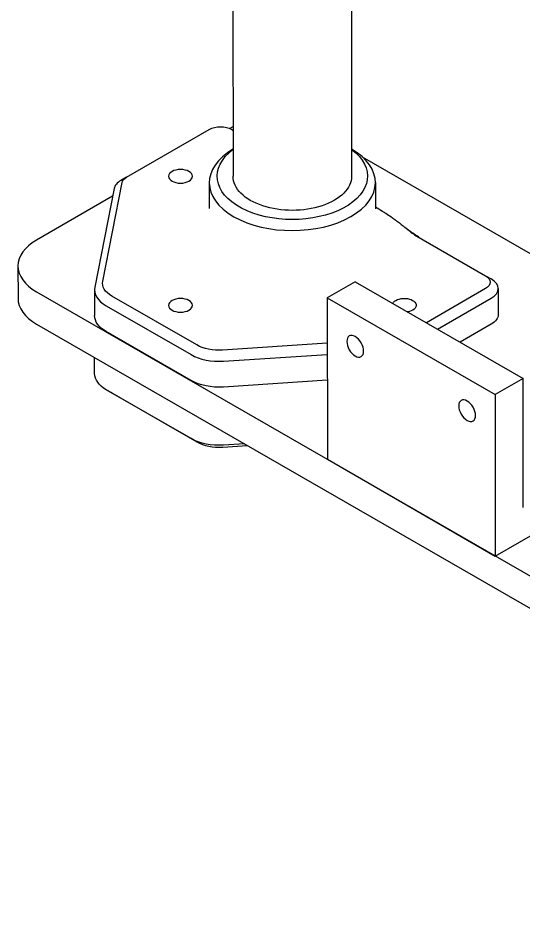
# Model space of a CAD drawing. Header units: millimetres. Extents: x 129 to 6329, y 33 to 3553.
# Drawn here: x 4992.2 to 5119.8, y 2649 to 2876.4 of the extents above; entities that cross this region are included whole.
import ezdxf

# ---------------------------------------------------------------- set-up
doc = ezdxf.new("R2010")
doc.units = ezdxf.units.MM
doc.layers.add('vistasIsometricas', color=255, linetype='Continuous')

msp = doc.modelspace()

# ---------------------------------------------------------------- linework, layer by layer
at = {"layer": 'vistasIsometricas', "extrusion": (1e-16, 0.816497, 0.57735)}
for p, q in [((5046.371, 3042.23), (5046.52, 2836.353)), ((5076.377, 3034.296), (5076.52, 2836.375)), ((5019.6, 2836.119), (5040.531, 2848.204)), ((5046.511, 2848.869), (5045.745, 2848.426)), ((5046.188, 2848.206), (5046.512, 2848.02)), ((5159.344, 2795.052), (5079.296, 2841.191)), ((5019.595, 2836.116), (5018.18, 2835.296)), ((5013.573, 2809.828), (5018.453, 2834.746)), ((5040.522, 2834.715), (5040.526, 2828.181)), ((5082.522, 2834.746), (5082.526, 2828.211)), ((5016.088, 2831.304), (4996.838, 2820.19)), ((5016.467, 2833.241), (5011.587, 2808.323)), ((5090.006, 2823.385), (5089.989, 2823.399)), ((5092.421, 2821.559), (5110.393, 2811.2)), ((4992.152, 2813.657), (4992.158, 2805.489)), ((5110.396, 2811.198), (5111.812, 2810.38)), ((5077.418, 2809.675), (5070.347, 2805.592)), ((5077.418, 2809.675), (5119.845, 2785.221)), ((4996.838, 2807.137), (5257.053, 2657.154)), ((5011.524, 2807.673), (5011.528, 2801.138)), ((5037.337, 2793.672), (5015.866, 2806.048)), ((5110.393, 2807.936), (5095.426, 2799.295)), ((5113.566, 2807.937), (5113.571, 2801.403)), ((5070.347, 2805.592), (5112.774, 2781.138)), ((5070.347, 2805.592), (5070.377, 2764.75)), ((5098.257, 2797.664), (5111.809, 2805.488)), ((5014.453, 2803.598), (5035.924, 2791.222)), ((4996.844, 2798.968), (5257.059, 2648.985)), ((5035.928, 2784.687), (5014.457, 2797.063)), ((5111.813, 2798.953), (5103.924, 2794.398)), ((5070.356, 2794.091), (5043.892, 2792.353)), ((5011.539, 2786.435), (5011.536, 2790.5)), ((5044.118, 2789.573), (5070.358, 2791.296)), ((5070.362, 2784.761), (5044.122, 2783.038)), ((5119.845, 2785.221), (5112.774, 2781.138)), ((5119.869, 2752.547), (5119.845, 2785.221)), ((5015.879, 2781.545), (5014.462, 2782.363)), ((5035.939, 2769.984), (5014.468, 2782.36)), ((5015.883, 2781.543), (5037.354, 2769.167)), ((5112.774, 2781.138), (5112.803, 2740.296)), ((5043.91, 2767.848), (5050.129, 2768.256)), ((5049.392, 2768.68), (5044.133, 2768.335)), ((5070.377, 2764.75), (5112.803, 2740.296)), ((5112.803, 2740.296), (5141.064, 2756.613))]:
    msp.add_line(p, q, dxfattribs=at)
at = {"layer": 'vistasIsometricas', "extrusion": (-1e-16, -1.91991e-26, -1)}
for centre, start_param, end_param in [((5043.36, 2846.573), 3.9274103, 5.4982066), ((5107.565, 2809.567), -0.7849787, 0.7858176)]:
    msp.add_ellipse(centre, major_axis=(4, 0.003), ratio=0.5768653, start_param=start_param, end_param=end_param, dxfattribs=at)
at = {"layer": 'vistasIsometricas'}
for centre, major_axis, start_param, end_param in [((5061.522, 2834.731), (21, 0.015), 2.3663993, 7.0583787), ((5022.429, 2832.855), (6, 0.004), 2.3574529, 3.0286561), ((5008.152, 2813.669), (16, 0.012), 2.355775, 3.9265714), ((5021.524, 2807.68), (10, 0.007), 3.0286561, 3.9265714), ((5107.566, 2807.933), (6, 0.004), -0.7858176, 0.7841398), ((5008.158, 2805.5), (16, 0.012), 3.1415927, 3.9265714), ((5042.995, 2795.305), (10, 0.007), 3.9265714, 4.8244866), ((5043.011, 2772.433), (8, 0.006), 3.9265714, 4.8244866)]:
    msp.add_ellipse(centre, major_axis=major_axis, ratio=0.5768653, start_param=start_param, end_param=end_param, dxfattribs=at)
at = {"layer": 'vistasIsometricas', "extrusion": (-8.40652e-17, -1.99988e-16, -1)}
msp.add_ellipse((5061.52, 2836.364), major_axis=(19, 0.014), ratio=0.5768653, start_param=-0.6608453, end_param=3.8024379, dxfattribs=at)
at = {"layer": 'vistasIsometricas', "extrusion": (-1.33406e-16, 1.00048e-16, -1)}
msp.add_ellipse((5033.248, 2836.33), major_axis=(3, 0.002), ratio=0.5768653, start_param=1.5707963, end_param=7.8539816, dxfattribs=at)
at = {"layer": 'vistasIsometricas', "extrusion": (-9.99273e-17, -9.99999e-17, -1)}
for centre, major_axis, start_param, end_param in [((5022.428, 2834.488), (4, 0.003), 3.2545292, 3.9274103), ((5021.523, 2809.314), (8, 0.006), 2.356614, 3.2545292), ((5042.994, 2796.938), (8, 0.006), 1.4586987, 2.356614)]:
    msp.add_ellipse(centre, major_axis=major_axis, ratio=0.5768653, start_param=start_param, end_param=end_param, dxfattribs=at)
at = {"layer": 'vistasIsometricas', "extrusion": (-5.32606e-17, -1.00039e-16, -1)}
msp.add_ellipse((5061.52, 2836.364), major_axis=(15, 0.011), ratio=0.5768653, start_param=0, end_param=3.1415927, dxfattribs=at)
at = {"layer": 'vistasIsometricas', "extrusion": (-1.33479e-16, 1.99976e-16, -1)}
msp.add_ellipse((5033.248, 2803.698), major_axis=(3, 0.002), ratio=0.5768653, start_param=1.5707963, end_param=7.8539816, dxfattribs=at)
at = {"layer": 'vistasIsometricas', "extrusion": (-1.33261e-16, -1.00024e-16, -1)}
msp.add_ellipse((5089.817, 2803.725), major_axis=(3, 0.002), ratio=0.5768653, start_param=3.4167071, end_param=7.5797061, dxfattribs=at)
at = {"layer": 'vistasIsometricas', "extrusion": (-3.99273e-17, -1.00029e-16, -1)}
msp.add_ellipse((5021.528, 2801.145), major_axis=(10, 0.007), ratio=0.5768653, start_param=2.356614, end_param=3.1415927, dxfattribs=at)
at = {"layer": 'vistasIsometricas', "extrusion": (-6.65213e-17, -1.99976e-16, -1)}
msp.add_ellipse((5107.571, 2801.398), major_axis=(6, 0.004), ratio=0.5768653, start_param=0, end_param=0.7858176, dxfattribs=at)
at = {"layer": 'vistasIsometricas', "extrusion": (-1.18301e-16, -6.83013e-17, -1)}
msp.add_ellipse((5077.424, 2793.348), major_axis=(-1.5, 2.598), ratio=0.5773503, dxfattribs=at)
at = {"layer": 'vistasIsometricas', "extrusion": (-1.20073e-16, 9.99854e-17, -1)}
msp.add_ellipse((5021.539, 2786.442), major_axis=(10, 0.007), ratio=0.5768653, start_param=2.356614, end_param=3.1415927, dxfattribs=at)
at = {"layer": 'vistasIsometricas', "extrusion": (-8.01454e-17, 2.00014e-16, -1)}
msp.add_ellipse((5042.999, 2788.77), major_axis=(10, 0.007), ratio=0.5768653, start_param=1.4586987, end_param=2.356614, dxfattribs=at)
at = {"layer": 'vistasIsometricas', "extrusion": (-3.11603e-16, -1.79904e-16, -1)}
msp.add_ellipse((5105.709, 2777.046), major_axis=(-1.5, 2.598), ratio=0.5773503, dxfattribs=at)
at = {"layer": 'vistasIsometricas', "extrusion": (-1.60073e-16, 1.00029e-16, -1)}
msp.add_ellipse((5043.01, 2774.067), major_axis=(10, 0.007), ratio=0.5768653, start_param=1.4586987, end_param=2.356614, dxfattribs=at)
at = {"layer": 'vistasIsometricas'}
for points, knots in [([(5082.526, 2828.637), (5083.125, 2828.27), (5083.722, 2827.896), (5084.581, 2827.345), (5084.853, 2827.169), (5085.581, 2826.69), (5086.036, 2826.384), (5086.807, 2825.852), (5087.129, 2825.626), (5087.681, 2825.228), (5087.911, 2825.059), (5088.757, 2824.424), (5089.399, 2823.916), (5089.989, 2823.399)], [-0.57028894, -0.57028894, -0.57028894, -0.57028894, -0.43954805, -0.43954805, -0.3788424, -0.3788424, -0.27543189, -0.27543189, -0.20049968, -0.20049968, -0.14624721, -0.14624721, 0, 0, 0, 0]), ([(5082.658, 2828.087), (5082.658, 2828.087), (5082.656, 2828.09), (5082.628, 2828.128), (5082.57, 2828.223), (5082.526, 2828.316)], [1.28353348, 1.28353348, 1.28353348, 1.28353348, 1.31127682, 1.31127682, 1.44933173, 1.44933173, 1.44933173, 1.44933173]), ([(5089.989, 2823.399), (5090.193, 2823.233), (5090.397, 2823.069), (5090.601, 2822.909), (5090.804, 2822.748), (5091.009, 2822.589), (5091.212, 2822.436), (5091.616, 2822.128), (5092.019, 2821.835), (5092.421, 2821.559)], [0, 0, 0, 0, 0.25, 0.25, 0.25, 0.5, 0.5, 0.5, 1, 1, 1, 1]), ([(5093.622, 2820.867), (5093.299, 2821.057), (5092.963, 2821.264), (5092.19, 2821.763), (5091.747, 2822.067), (5090.868, 2822.704), (5090.427, 2823.043), (5090.006, 2823.385)], [0.01243247, 0.01243247, 0.01243247, 0.01243247, 0.07194352, 0.07194352, 0.1513648, 0.1513648, 0.23597165, 0.23597165, 0.23597165, 0.23597165])]:
    msp.add_open_spline(points, degree=3, knots=knots, dxfattribs=at)
msp.add_open_spline([(5090.183, 2823.242), (5090.036, 2823.364), (5089.89, 2823.486), (5089.745, 2823.61)], degree=3, dxfattribs=at)

doc.saveas('drawing.dxf')
